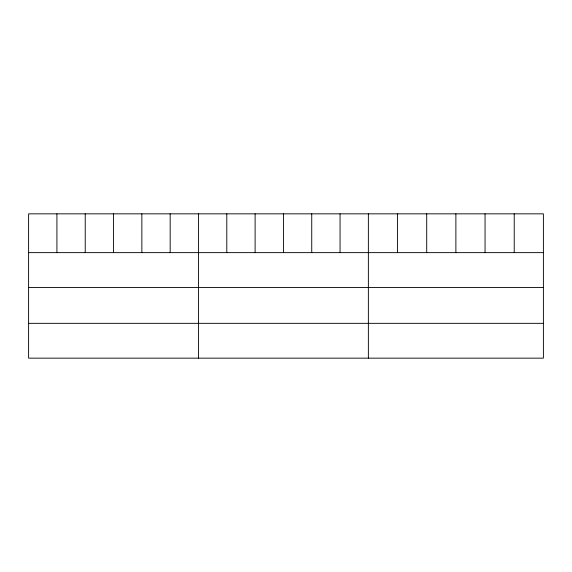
<?xml version="1.0" encoding="UTF-8"?>
<svg xmlns="http://www.w3.org/2000/svg" width="572" height="572" viewBox="0 0 572 572"><rect width="100%" height="100%" fill="white"/><g stroke="black" fill="none" stroke-linecap="round" stroke-linejoin="round"><path stroke-width="0.86" d="M543.4 252.638L543.4 358.158L28.6 358.158L28.6 213.842L543.4 213.842L543.4 252.638L28.6 252.638M28.6 287.459L543.4 287.459M28.6 323.337L543.4 323.337M514.228 213.842L514.228 252.638M485.056 213.842L485.056 252.638M455.884 213.842L455.884 252.638M426.712 213.842L426.712 252.638M397.54 213.842L397.54 252.638M368.368 213.842L368.368 358.158M340.054 213.842L340.054 252.638M311.74 213.842L311.74 252.638M283.426 213.842L283.426 252.638M255.112 213.842L255.112 252.638M226.798 213.842L226.798 252.638M198.484 213.842L198.484 358.158M170.17 213.842L170.17 252.638M141.856 213.842L141.856 252.638M113.542 213.842L113.542 252.638M85.228 213.842L85.228 252.638M56.914 213.842L56.914 252.638"/></g></svg>
